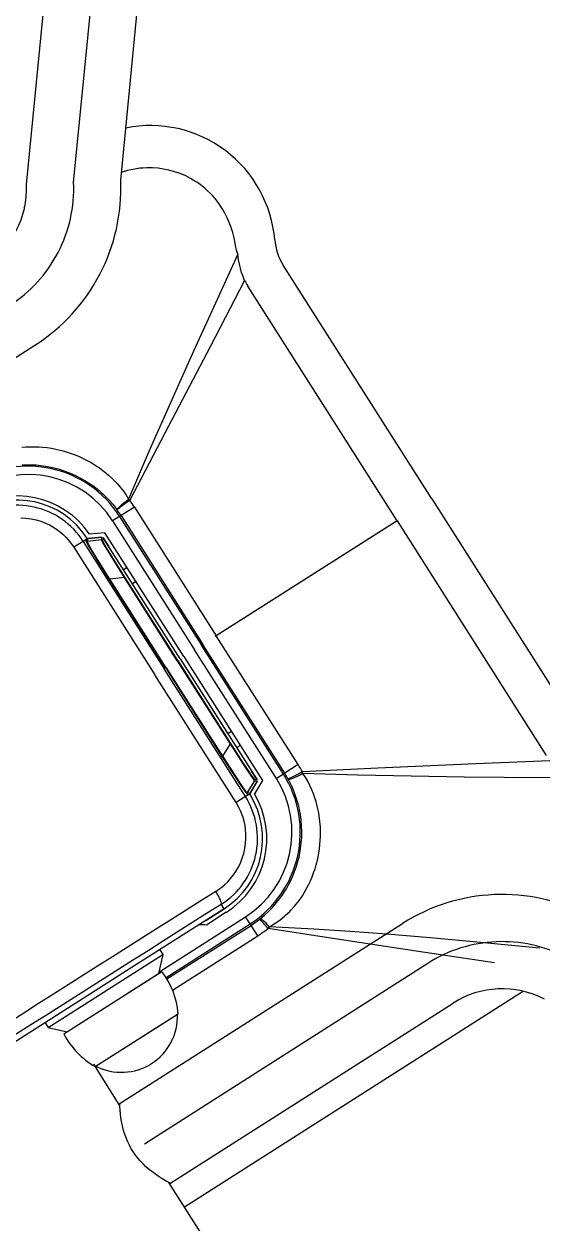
# Model space of a CAD drawing. Header units: millimetres. Extents: x 1145859089 to 1147511753, y -1047484727 to -1047247487.
# Drawn here: x 1146989232.4 to 1146989419.3, y -1047438780.4 to -1047438348 of the extents above; entities that cross this region are included whole.
import ezdxf
from ezdxf.xclip import XClip

# ---------------------------------------------------------------- set-up
doc = ezdxf.new("R2010")
doc.units = ezdxf.units.MM
doc.header["$LTSCALE"] = 100
doc.header["$MEASUREMENT"] = 0
doc.header["$XCLIPFRAME"] = 2
doc.linetypes.add('단지배치도$0$CENTER', pattern=[31, 30, -0.5, 0, -0.5])
doc.layers.get('0').update_dxf_attribs({"linetype": 'CONTINUOUS'})
doc.layers.add('XREF', color=135, linetype='CONTINUOUS')
doc.layers.add('단지배치도$0$W240910', color=135, linetype='CONTINUOUS')

# ---------------------------------------------------------------- blocks, each defined once
blk = doc.blocks.new('단지배치도$0$zw$9902')
at = {"layer": '단지배치도$0$W240910', "linetype": 'ByBlock', "ltscale": 20}
for p, q in [((59494.12, -67036.45), (59505.76, -66917.61)), ((59528.08, -67034.99), (59539.73, -66916.15)), ((59533.19, -67030.92), (59531.87, -67031.17)), ((59535.03, -67030.66), (59533.19, -67030.92)), ((59536.07, -67030.57), (59535.03, -67030.66)), ((59537.62, -67030.5), (59536.07, -67030.57)), ((59539.59, -67030.51), (59537.62, -67030.5)), ((59541.56, -67030.65), (59539.59, -67030.51)), ((59543.51, -67030.92), (59541.56, -67030.65)), ((59545.44, -67031.31), (59543.51, -67030.92)), ((59528.64, -67032.02), (59528.37, -67032.11)), ((59530.56, -67031.47), (59528.64, -67032.02)), ((59531.87, -67031.17), (59530.56, -67031.47)), ((59547.52, -67031.88), (59545.44, -67031.31)), ((59549.55, -67032.58), (59547.52, -67031.88)), ((59551.53, -67033.43), (59549.55, -67032.58)), ((59553.27, -67034.32), (59551.53, -67033.43)), ((59554.27, -67034.9), (59553.27, -67034.32)), ((59555.48, -67035.66), (59554.27, -67034.9)), ((59556.23, -67036.18), (59555.48, -67035.66)), ((59557.33, -67037), (59556.23, -67036.18)), ((59558.4, -67037.86), (59557.33, -67037)), ((59559.32, -67038.68), (59558.4, -67037.86)), ((59560.56, -67039.89), (59559.32, -67038.68)), ((59561.38, -67040.76), (59560.56, -67039.89)), ((59562.57, -67042.17), (59561.38, -67040.76)), ((59563.68, -67043.65), (59562.57, -67042.17)), ((59564.7, -67045.18), (59563.68, -67043.65)), ((59565.65, -67046.8), (59564.7, -67045.18)), ((59566.5, -67048.47), (59565.65, -67046.8)), ((59567.25, -67050.19), (59566.5, -67048.47)), ((59567.92, -67051.98), (59567.25, -67050.19)), ((59568.49, -67053.83), (59567.92, -67051.98)), ((59568.95, -67055.69), (59568.49, -67053.83)), ((59569.32, -67057.59), (59568.95, -67055.69)), ((59569.47, -67058.45), (59569.32, -67057.59)), ((59569.89, -67060.19), (59569.47, -67058.45)), ((59570.35, -67061.61), (59569.89, -67060.19)), ((59570.35, -67061.61), (59560.3, -67083.48)), ((59570.62, -67063.7), (59570.35, -67061.61)), ((59571.02, -67065.71), (59570.62, -67063.7)), ((59640.24, -67149.71), (59586.69, -67065.54)), ((59571.25, -67066.66), (59571.02, -67065.71)), ((59571.69, -67068.18), (59571.25, -67066.66)), ((59572.19, -67069.66), (59571.69, -67068.18)), ((59572.76, -67071.09), (59572.19, -67069.66)), ((59572.76, -67071.09), (59560.46, -67094.75)), ((59627.75, -67157.66), (59573.93, -67073.08)), ((59560.3, -67083.48), (59554.35, -67096.58)), ((59394.91, -67159.42), (59497.11, -67094.4)), ((59560.46, -67094.75), (59544.03, -67126.09)), ((59554.35, -67096.58), (59546.51, -67114.09)), ((59546.51, -67114.09), (59538.76, -67131.67)), ((59544.03, -67126.09), (59531.32, -67150.21)), ((59492.39, -67131.17), (59493.9, -67131.05)), ((59493.9, -67131.05), (59495.42, -67130.98)), ((59495.42, -67130.98), (59496.94, -67130.98)), ((59496.94, -67130.98), (59498.5, -67131.03)), ((59498.5, -67131.03), (59500.05, -67131.14)), ((59500.05, -67131.14), (59501.6, -67131.31)), ((59501.6, -67131.31), (59503.15, -67131.54)), ((59503.15, -67131.54), (59505.22, -67131.94)), ((59505.22, -67131.94), (59507.28, -67132.45)), ((59507.28, -67132.45), (59508.78, -67132.89)), ((59508.78, -67132.89), (59510.25, -67133.38)), ((59510.25, -67133.38), (59511.71, -67133.93)), ((59511.71, -67133.93), (59513.13, -67134.52)), ((59513.13, -67134.52), (59514.56, -67135.19)), ((59538.76, -67131.67), (59530.93, -67149.83)), ((59492.55, -67137.51), (59494.35, -67137.46)), ((59494.35, -67137.46), (59495.88, -67137.48)), ((59495.88, -67137.48), (59497.58, -67137.57)), ((59497.58, -67137.57), (59499.29, -67137.73)), ((59499.29, -67137.73), (59500.99, -67137.97)), ((59500.99, -67137.97), (59503.01, -67138.35)), ((59503.01, -67138.35), (59504.52, -67138.7)), ((59504.52, -67138.7), (59506.01, -67139.11)), ((59506.01, -67139.11), (59507.97, -67139.75)), ((59514.56, -67135.19), (59515.97, -67135.9)), ((59515.97, -67135.9), (59517.79, -67136.94)), ((59517.79, -67136.94), (59519.56, -67138.06)), ((59519.56, -67138.06), (59520.42, -67138.65)), ((59520.42, -67138.65), (59521.66, -67139.57)), ((59507.97, -67139.75), (59509.89, -67140.49)), ((59509.89, -67140.49), (59511.77, -67141.33)), ((59511.77, -67141.33), (59513.61, -67142.26)), ((59513.61, -67142.26), (59515.39, -67143.29)), ((59515.39, -67143.29), (59517.14, -67144.42)), ((59521.66, -67139.57), (59522.86, -67140.53)), ((59522.86, -67140.53), (59523.65, -67141.2)), ((59523.65, -67141.2), (59524.78, -67142.23)), ((59524.78, -67142.23), (59525.86, -67143.3)), ((59525.86, -67143.3), (59526.88, -67144.38)), ((59517.14, -67144.42), (59517.98, -67145.01)), ((59517.98, -67145.01), (59519.55, -67146.2)), ((59519.55, -67146.2), (59521.06, -67147.48)), ((59521.06, -67147.48), (59521.64, -67148)), ((59526.88, -67144.38), (59527.86, -67145.51)), ((59527.86, -67145.51), (59529.08, -67147.06)), ((59529.08, -67147.06), (59529.87, -67148.18)), ((59521.64, -67148), (59523.29, -67149.61)), ((59523.29, -67149.61), (59524, -67150.36)), ((59524, -67150.36), (59525.19, -67151.72)), ((59525.19, -67151.72), (59526.68, -67153.61)), ((59531.32, -67150.21), (59528.66, -67152.24)), ((59529.87, -67148.18), (59530.93, -67149.83)), ((59530.93, -67149.83), (59531.32, -67150.21)), ((59640.24, -67149.71), (59693.8, -67233.89)), ((59527.7, -67156.13), (59525.17, -67157.73)), ((59526.68, -67153.61), (59526.82, -67153.8)), ((59526.84, -67153.77), (59526.82, -67153.8)), ((59526.93, -67153.66), (59526.84, -67153.77)), ((59527.62, -67153.06), (59526.93, -67153.66)), ((59528.66, -67152.24), (59527.62, -67153.06)), ((59528.19, -67155.81), (59527.7, -67156.13)), ((59527.7, -67156.13), (59557.22, -67202.53)), ((59533.04, -67152.73), (59528.19, -67155.81)), ((59528.19, -67155.81), (59557.71, -67202.22)), ((59533.04, -67152.73), (59562.56, -67199.13)), ((59492.08, -67156.59), (59493.92, -67156.69)), ((59493.92, -67156.69), (59495.74, -67156.93)), ((59495.74, -67156.93), (59497.53, -67157.32)), ((59497.53, -67157.32), (59499.29, -67157.85)), ((59499.29, -67157.85), (59501, -67158.52)), ((59501, -67158.52), (59502.41, -67159.19)), ((59502.41, -67159.19), (59503.78, -67159.96)), ((59503.78, -67159.96), (59505.09, -67160.82)), ((59525.17, -67157.73), (59554.69, -67204.14)), ((59627.39, -67157.89), (59562.2, -67199.36)), ((59627.39, -67157.89), (59562.2, -67199.36)), ((59627.39, -67157.89), (59562.2, -67199.36)), ((59627.39, -67157.89), (59562.2, -67199.36)), ((59627.75, -67157.66), (59562.56, -67199.13)), ((59627.75, -67157.66), (59562.56, -67199.13)), ((59627.75, -67157.66), (59562.56, -67199.13)), ((59627.75, -67157.66), (59562.56, -67199.13)), ((59627.75, -67157.66), (59681.56, -67242.25)), ((59505.09, -67160.82), (59506.34, -67161.77)), ((59506.34, -67161.77), (59507.32, -67162.62)), ((59507.32, -67162.62), (59508.26, -67163.53)), ((59508.26, -67163.53), (59509.14, -67164.49)), ((59509.14, -67164.49), (59510.13, -67165.7)), ((59514.53, -67165.1), (59511.18, -67167.22)), ((59515.81, -67164.28), (59514.53, -67165.1)), ((59514.53, -67165.1), (59543.78, -67211.08)), ((59515.66, -67164.94), (59515.81, -67164.28)), ((59515.66, -67164.97), (59515.66, -67164.94)), ((59515.71, -67165.11), (59515.66, -67164.97)), ((59515.87, -67165.46), (59515.71, -67165.11)), ((59515.81, -67164.28), (59515.9, -67163.86)), ((59516.14, -67165.17), (59516.28, -67164.51)), ((59521.11, -67164.54), (59516.14, -67165.17)), ((59516.28, -67164.51), (59516.37, -67164.08)), ((59521.32, -67163.57), (59516.37, -67164.08)), ((59516.37, -67164.09), (59521.32, -67163.58)), ((59522.4, -67161.96), (59516.82, -67162.53)), ((59521.11, -67164.54), (59521.32, -67163.57)), ((59521.12, -67164.59), (59521.11, -67164.54)), ((59521.22, -67164.79), (59521.12, -67164.59)), ((59521.62, -67165.48), (59521.22, -67164.79)), ((59521.58, -67164.77), (59521.8, -67163.8)), ((59521.58, -67164.8), (59521.58, -67164.77)), ((59521.6, -67164.87), (59521.58, -67164.8)), ((59521.83, -67165.37), (59521.6, -67164.87)), ((59521.79, -67163.81), (59523.77, -67166.92)), ((59549.54, -67207.42), (59521.8, -67163.8)), ((59550.81, -67206.61), (59522.4, -67161.96)), ((59510.13, -67165.7), (59511.18, -67167.22)), ((59511.18, -67167.22), (59540.44, -67213.21)), ((59516.52, -67166.64), (59515.87, -67165.46)), ((59516.13, -67165.2), (59516.14, -67165.17)), ((59516.14, -67165.3), (59516.13, -67165.2)), ((59516.19, -67165.44), (59516.14, -67165.3)), ((59516.36, -67165.85), (59516.19, -67165.44)), ((59516.62, -67166.36), (59516.36, -67165.85)), ((59517.25, -67167.89), (59516.52, -67166.64)), ((59517.35, -67167.7), (59516.62, -67166.36)), ((59520.12, -67172.61), (59517.25, -67167.89)), ((59518.02, -67168.85), (59517.35, -67167.7)), ((59520.29, -67172.58), (59518.02, -67168.85)), ((59523.76, -67169.04), (59521.62, -67165.48)), ((59522.51, -67166.6), (59521.83, -67165.37)), ((59522.99, -67167.41), (59522.51, -67166.6)), ((59524.94, -67170.64), (59522.99, -67167.41)), ((59529.41, -67178.11), (59523.76, -67169.04)), ((59524.05, -67178.85), (59520.12, -67172.61)), ((59524.2, -67178.76), (59520.29, -67172.58)), ((59529.56, -67178.01), (59524.94, -67170.64)), ((59529.41, -67178.11), (59524.2, -67178.76)), ((59530.41, -67174.55), (59529.14, -67175.36)), ((59529.41, -67178.11), (59529.56, -67178.01)), ((59548.48, -67208.09), (59529.41, -67178.11)), ((59548.63, -67208), (59529.56, -67178.01)), ((59524.05, -67178.85), (59524.2, -67178.76)), ((59544.33, -67210.73), (59524.05, -67178.85)), ((59544.48, -67210.64), (59524.2, -67178.76)), ((59533.63, -67179.61), (59532.36, -67180.42)), ((59592.08, -67245.54), (59562.56, -67199.13)), ((59586.74, -67248.94), (59557.22, -67202.53)), ((59587.24, -67248.62), (59557.71, -67202.22)), ((59548.48, -67208.09), (59567.56, -67238.08)), ((59548.63, -67207.99), (59567.71, -67237.98)), ((59549.54, -67207.42), (59577.29, -67251.03)), ((59550.81, -67206.61), (59579.22, -67251.27)), ((59584.21, -67250.54), (59554.69, -67204.14)), ((59573.04, -67257.06), (59543.78, -67211.08)), ((59544.33, -67210.73), (59564.61, -67242.61)), ((59544.48, -67210.64), (59564.76, -67242.52)), ((59569.69, -67259.19), (59540.44, -67213.21)), ((59567.98, -67233.61), (59566.71, -67234.42)), ((59567.56, -67238.08), (59564.76, -67242.52)), ((59567.56, -67238.08), (59567.71, -67237.98)), ((59567.56, -67238.08), (59573.38, -67247.03)), ((59567.71, -67237.98), (59572.42, -67245.28)), ((59564.61, -67242.61), (59564.76, -67242.52)), ((59564.61, -67242.61), (59568.6, -67248.81)), ((59564.76, -67242.52), (59568.7, -67248.67)), ((59571.2, -67238.67), (59569.93, -67239.48)), ((59572.42, -67245.28), (59574.52, -67248.42)), ((59573.38, -67247.03), (59575.69, -67250.48)), ((59592.08, -67245.54), (59587.24, -67248.62)), ((59620.87, -67246.87), (59593.64, -67248.16)), ((59656.22, -67245.27), (59620.87, -67246.87)), ((59682.86, -67244.15), (59656.22, -67245.27)), ((59568.6, -67248.81), (59571.66, -67253.42)), ((59568.7, -67248.67), (59571.12, -67252.31)), ((59576.32, -67251.34), (59573.66, -67255.58)), ((59574.52, -67248.42), (59575.06, -67249.2)), ((59574.73, -67255.82), (59577.29, -67251.56)), ((59577.29, -67251.55), (59574.74, -67255.82)), ((59575.06, -67249.2), (59575.88, -67250.33)), ((59577.28, -67251.03), (59575.3, -67247.91)), ((59575.69, -67250.48), (59576.15, -67251.13)), ((59575.88, -67250.33), (59576.24, -67250.76)), ((59576.15, -67251.13), (59576.29, -67251.3)), ((59576.24, -67250.76), (59576.3, -67250.8)), ((59576.29, -67251.3), (59576.32, -67251.34)), ((59576.3, -67250.8), (59576.32, -67250.81)), ((59576.32, -67250.81), (59577.29, -67251.03)), ((59576.32, -67251.34), (59577.29, -67251.55)), ((59579.22, -67251.27), (59576.33, -67256.07)), ((59586.74, -67248.94), (59584.21, -67250.54)), ((59587.24, -67248.62), (59586.74, -67248.94)), ((59588.52, -67250.71), (59588.48, -67250.72)), ((59588.59, -67250.92), (59588.48, -67250.72)), ((59588.65, -67250.67), (59588.52, -67250.71)), ((59589.67, -67253.07), (59588.59, -67250.92)), ((59589.48, -67250.3), (59588.65, -67250.67)), ((59590.67, -67249.71), (59589.48, -67250.3)), ((59593.64, -67248.16), (59590.67, -67249.71)), ((59593.81, -67248.68), (59593.64, -67248.16)), ((59613.58, -67249.28), (59593.81, -67248.68)), ((59594.86, -67250.34), (59593.81, -67248.68)), ((59595.54, -67251.53), (59594.86, -67250.34)), ((59596.43, -67253.29), (59595.54, -67251.53)), ((59632.79, -67249.71), (59613.58, -67249.28)), ((59651.97, -67250.02), (59632.79, -67249.71)), ((59666.36, -67250.19), (59651.97, -67250.02)), ((59690.42, -67250.35), (59666.36, -67250.19)), ((59571.12, -67252.31), (59571.88, -67253.4)), ((59571.66, -67253.42), (59572.48, -67254.6)), ((59571.88, -67253.4), (59572.77, -67254.63)), ((59572.48, -67254.6), (59573.28, -67255.69)), ((59572.77, -67254.63), (59573.13, -67255.09)), ((59573.13, -67255.09), (59573.43, -67255.42)), ((59573.28, -67255.69), (59573.52, -67255.99)), ((59573.43, -67255.42), (59573.54, -67255.52)), ((59573.54, -67255.52), (59573.62, -67255.57)), ((59573.62, -67255.57), (59573.66, -67255.58)), ((59573.66, -67255.58), (59574.31, -67255.72)), ((59574.31, -67255.72), (59574.74, -67255.82)), ((59590.4, -67254.73), (59589.67, -67253.07)), ((59590.78, -67255.69), (59590.4, -67254.73)), ((59591.54, -67257.87), (59590.78, -67255.69)), ((59597.03, -67254.65), (59596.43, -67253.29)), ((59597.59, -67256.04), (59597.03, -67254.65)), ((59573.04, -67257.06), (59569.69, -67259.19)), ((59570.62, -67260.79), (59569.69, -67259.19)), ((59574.32, -67256.25), (59573.04, -67257.06)), ((59573.52, -67255.99), (59573.63, -67256.09)), ((59573.63, -67256.09), (59573.66, -67256.1)), ((59573.66, -67256.1), (59574.32, -67256.25)), ((59574.32, -67256.25), (59574.74, -67256.34)), ((59591.76, -67258.61), (59591.54, -67257.87)), ((59592.28, -67260.52), (59591.76, -67258.61)), ((59598.09, -67257.47), (59597.59, -67256.04)), ((59598.55, -67258.93), (59598.09, -67257.47)), ((59598.82, -67259.93), (59598.55, -67258.93)), ((59599.18, -67261.42), (59598.82, -67259.93)), ((59571.3, -67262.2), (59570.62, -67260.79)), ((59571.8, -67263.41), (59571.3, -67262.2)), ((59572.22, -67264.64), (59571.8, -67263.41)), ((59592.69, -67262.46), (59592.28, -67260.52)), ((59592.87, -67263.46), (59592.69, -67262.46)), ((59593.16, -67265.52), (59592.87, -67263.46)), ((59599.49, -67262.94), (59599.18, -67261.42)), ((59599.66, -67263.96), (59599.49, -67262.94)), ((59599.93, -67266.04), (59599.66, -67263.96)), ((59572.58, -67265.89), (59572.22, -67264.64)), ((59572.91, -67267.43), (59572.58, -67265.89)), ((59573.13, -67268.98), (59572.91, -67267.43)), ((59593.33, -67267.57), (59593.16, -67265.52)), ((59593.4, -67269.63), (59593.33, -67267.57)), ((59600.09, -67268.13), (59599.93, -67266.04)), ((59600.14, -67269.71), (59600.09, -67268.13)), ((59573.25, -67270.54), (59573.13, -67268.98)), ((59573.14, -67273.94), (59573.26, -67272.11)), ((59573.26, -67272.11), (59573.25, -67270.54)), ((59593.21, -67273.75), (59593.36, -67271.69)), ((59593.36, -67271.69), (59593.4, -67269.63)), ((59599.95, -67274.38), (59600.07, -67272.83)), ((59600.07, -67272.83), (59600.14, -67271.28)), ((59600.14, -67271.28), (59600.14, -67269.71)), ((59571.92, -67279.3), (59572.47, -67277.54)), ((59572.47, -67277.54), (59572.88, -67275.75)), ((59572.88, -67275.75), (59573.14, -67273.94)), ((59592.39, -67278.83), (59592.7, -67277.32)), ((59592.7, -67277.32), (59592.96, -67275.79)), ((59592.96, -67275.79), (59593.21, -67273.75)), ((59599.12, -67279.54), (59599.54, -67277.46)), ((59599.54, -67277.46), (59599.77, -67275.92)), ((59599.77, -67275.92), (59599.95, -67274.38)), ((59570.41, -67282.65), (59571.23, -67281)), ((59571.23, -67281), (59571.92, -67279.3)), ((59591.37, -67282.47), (59591.87, -67280.83)), ((59591.87, -67280.83), (59592.39, -67278.83)), ((59598.16, -67283.09), (59598.61, -67281.59)), ((59598.61, -67281.59), (59599.12, -67279.54)), ((59567.73, -67286.55), (59568.71, -67285.31)), ((59568.71, -67285.31), (59569.61, -67284.01)), ((59569.61, -67284.01), (59570.41, -67282.65)), ((59589.52, -67287.05), (59590.15, -67285.66)), ((59590.15, -67285.66), (59590.79, -67284.08)), ((59590.79, -67284.08), (59591.37, -67282.47)), ((59596.49, -67287.45), (59597.1, -67286.02)), ((59597.1, -67286.02), (59597.66, -67284.57)), ((59597.66, -67284.57), (59598.16, -67283.09)), ((59562.36, -67291.21), (59563.46, -67290.47)), ((59563.46, -67290.47), (59564.51, -67289.68)), ((59564.51, -67289.68), (59565.52, -67288.82)), ((59565.52, -67288.82), (59566.66, -67287.72)), ((59566.66, -67287.72), (59567.73, -67286.55)), ((59587.29, -67291.11), (59587.82, -67290.24)), ((59587.82, -67290.24), (59588.71, -67288.66)), ((59588.71, -67288.66), (59589.52, -67287.05)), ((59594.38, -67291.49), (59595.13, -67290.18)), ((59595.13, -67290.18), (59595.84, -67288.83)), ((59595.84, -67288.83), (59596.49, -67287.45)), ((59584.28, -67295.27), (59584.91, -67294.49)), ((59584.91, -67294.49), (59586.14, -67292.83)), ((59586.14, -67292.83), (59587.29, -67291.11)), ((59591.36, -67295.83), (59592.51, -67294.33)), ((59592.51, -67294.33), (59593.59, -67292.76)), ((59593.59, -67292.76), (59594.38, -67291.49)), ((59565.37, -67297.5), (59535.84, -67316.29)), ((59558.76, -67301.7), (59565.36, -67297.5)), ((59566.17, -67298.76), (59558.97, -67303.34)), ((59565.37, -67297.5), (59564.34, -67295.88)), ((59579.95, -67299.77), (59581.47, -67298.34)), ((59581.47, -67298.34), (59582.92, -67296.85)), ((59582.92, -67296.85), (59584.28, -67295.27)), ((59587.55, -67299.84), (59589.02, -67298.44)), ((59589.02, -67298.44), (59589.49, -67297.96)), ((59589.49, -67297.96), (59590.74, -67296.58)), ((59590.74, -67296.58), (59591.36, -67295.83)), ((59527.49, -67367.82), (59629.69, -67302.8)), ((59541.82, -67320.3), (59573.13, -67300.39)), ((59544.44, -67322.19), (59574.74, -67302.91)), ((59544.76, -67322.74), (59575.08, -67303.45)), ((59574.74, -67302.91), (59573.13, -67300.39)), ((59575.08, -67303.45), (59574.74, -67302.91)), ((59577.48, -67307.22), (59575.08, -67303.45)), ((59578.07, -67301.34), (59578.37, -67301.11)), ((59578.37, -67301.11), (59579.95, -67299.77)), ((59581.71, -67303.96), (59582.86, -67303.3)), ((59582.86, -67303.3), (59583.99, -67302.59)), ((59583.99, -67302.59), (59585.63, -67301.42)), ((59585.63, -67301.42), (59587.21, -67300.14)), ((59587.21, -67300.14), (59587.55, -67299.84)), ((59546.75, -67326.76), (59577.48, -67307.22)), ((59581.22, -67304.58), (59581.71, -67303.96)), ((59603.02, -67307.91), (59581.22, -67304.58)), ((59590.87, -67304.42), (59581.71, -67303.96)), ((59597.79, -67304.81), (59590.87, -67304.42)), ((59610.84, -67305.66), (59597.79, -67304.81)), ((59624.03, -67306.64), (59610.84, -67305.66)), ((59639.66, -67307.95), (59624.03, -67306.64)), ((59634.61, -67312.73), (59603.02, -67307.91)), ((59657.81, -67309.6), (59639.66, -67307.95)), ((59679.15, -67311.7), (59657.81, -67309.6)), ((59535.84, -67316.29), (59396.62, -67404.85)), ((59501.9, -67340.25), (59543.24, -67313.95)), ((59543.24, -67313.95), (59541.7, -67320.85)), ((59542.16, -67312.26), (59543.24, -67313.95)), ((59662.94, -67316.97), (59634.61, -67312.73)), ((59507.53, -67342.59), (59542.97, -67320.04)), ((59531.16, -67327.56), (59541.7, -67320.85)), ((59673, -67327.39), (59551.07, -67404.97)), ((59545.74, -67396.51), (59647.94, -67331.49)), ((59518.86, -67354.34), (59548.82, -67335.29)), ((59518.86, -67354.34), (59548.55, -67335.46)), ((59500.82, -67338.56), (59501.9, -67340.25)), ((59501.9, -67340.25), (59508.8, -67341.78)), ((59527.7, -67368.23), (59518.33, -67353.5)), ((59527.83, -67369.88), (59527.66, -67367.71)), ((59527.66, -67367.71), (59527.69, -67368.22)), ((59528.01, -67371.52), (59527.83, -67369.88)), ((59528.29, -67373.48), (59528.01, -67371.52)), ((59528.72, -67375.65), (59528.29, -67373.48)), ((59529.01, -67376.84), (59528.72, -67375.65)), ((59529.35, -67378.04), (59529.01, -67376.84)), ((59529.87, -67379.62), (59529.35, -67378.04)), ((59530.49, -67381.17), (59529.87, -67379.62)), ((59531.2, -67382.69), (59530.49, -67381.17)), ((59531.78, -67383.78), (59531.2, -67382.69)), ((59532.42, -67384.83), (59531.78, -67383.78)), ((59533.12, -67385.87), (59532.42, -67384.83)), ((59533.86, -67386.87), (59533.12, -67385.87)), ((59534.97, -67388.19), (59533.86, -67386.87)), ((59536.15, -67389.43), (59534.97, -67388.19)), ((59537.06, -67390.3), (59536.15, -67389.43)), ((59538, -67391.13), (59537.06, -67390.3)), ((59539.76, -67392.53), (59538, -67391.13)), ((59541.56, -67393.79), (59539.76, -67392.53)), ((59542.66, -67394.51), (59541.56, -67393.79)), ((59544.52, -67395.62), (59542.66, -67394.51)), ((59545.91, -67396.4), (59544.52, -67395.62)), ((59556.97, -67414.25), (59545.46, -67396.15)), ((59545.46, -67396.15), (59545.91, -67396.4))]:
    blk.add_line(p, q, dxfattribs=at)
at = {"layer": '단지배치도$0$W240910', "linetype": '단지배치도$0$CENTER', "ltscale": 20}
for p, q in [((59511.1, -67035.72), (59522.75, -66916.88)), ((59536.61, -67382.16), (59638.82, -67317.14))]:
    blk.add_line(p, q, dxfattribs=at)
at = {"layer": '단지배치도$0$W240910'}
for radius in [11431.38, 11931.38]:
    blk.add_arc((57394.29, -57699.4), radius, 251.62775, 321.418131, dxfattribs=at)
at = {"layer": '단지배치도$0$W240910', "linetype": 'ByBlock', "ltscale": 20}
for centre, radius, start, end in [((59538.8, -67060.26), 45, 4.8054, 101.3661), ((59461.15, -67037.87), 67, 302.4639, 2.4639), ((59461.15, -67037.87), 33, 302.4639, 2.4639), ((59482.47, -67027.91), 19.96, 302.4636, 303.3907), ((59603.53, -67054.82), 19.96, 184.8051, 212.4641), ((59602.69, -67054.78), 34.09, 208.5888, 212.464), ((59494.71, -67177.11), 39.1, 32.4639, 122.4639), ((59494.71, -67177.11), 36.1, 32.4639, 122.4639), ((59490.76, -67180.22), 31.5, 34.163, 122.4639), ((59490.76, -67180.22), 30, 33.0468, 122.4639), ((59490.84, -67180.18), 28.09, 32.4758, 122.6439), ((59492.15, -67178.74), 48.46, 32.464, 36.0722), ((59495.73, -67176.46), 38.47, 32.4639, 36.0947), ((59516.32, -67163.59), 0.5, 213.0657, 275.8725), ((59521.37, -67164.07), 0.5, 32.4639, 95.8988), ((59521.37, -67164.07), 0.499, 32.3773, 95.9765), ((59551.2, -67271.55), 48.46, 28.8555, 32.4637), ((59553.75, -67269.92), 36.1, 302.4639, 32.4639), ((59553.75, -67269.92), 39.1, 302.4639, 32.4639), ((59576.86, -67251.3), 0.5, 329.0289, 32.4639), ((59576.87, -67251.3), 0.499, 328.9513, 32.5504), ((59554.77, -67269.27), 38.47, 28.8331, 32.4639), ((59575.16, -67256.08), 0.5, 149.0552, 211.8621), ((59549.34, -67272.13), 28.09, 302.2838, 32.452), ((59549.26, -67272.19), 30, 302.4639, 31.8809), ((59549.26, -67272.19), 31.5, 302.4639, 30.7647), ((74884.07, -91562.84), 28703.08, 122.262583, 122.665168), ((59665.65, -67359.33), 67, 62.4639, 122.4639), ((74631.14, -91165.26), 28226.86, 122.260889, 122.666855), ((59557.54, -67313.14), 9.9, 81.7033, 97.8278), ((59554.67, -67271.37), 38.03, 302.4639, 307.9856), ((59551.75, -67266.77), 47.94, 302.4608, 307.941), ((59518.94, -67338), 30, 5.1919, 36.7719), ((59665.65, -67359.33), 33, 62.4639, 122.4639), ((59683.72, -67344.23), 19.96, 121.537, 122.4641), ((59528.36, -67336.21), 20.2, 302.4639, 2.1304), ((59533.98, -67328.43), 30, 208.1559, 239.7359), ((59528.36, -67336.21), 20.2, 242.7975, 302.4639)]:
    blk.add_arc(centre, radius, start, end, dxfattribs=at)
at = {"layer": '단지배치도$0$W240910', "linetype": '단지배치도$0$CENTER', "ltscale": 20}
for centre, start, end in [((59461.15, -67037.87), 302.4639, 2.4639), ((59665.65, -67359.33), 62.4639, 122.4639)]:
    blk.add_arc(centre, 50, start, end, dxfattribs=at)
at = {"layer": '단지배치도$0$W240910', "linetype": 'ByBlock', "ltscale": 20, "extrusion": (0, 0, -1)}
for centre, major_axis, ratio, start_param, end_param in [((59534.73, -67147.7), (8.04, 5.95), 0.060176, 3.194048, 4.26529), ((59516.08, -67164.67), (-0.488, 0.108), 0.999562, 4.39077, 5.497568), ((59521.16, -67165.04), (-0.488, 0.108), 0.999562, 1.249177, 2.355975)]:
    blk.add_ellipse(centre, major_axis=major_axis, ratio=ratio, start_param=start_param, end_param=end_param, dxfattribs=at)
at = {"layer": '단지배치도$0$W240910', "linetype": 'ByBlock', "ltscale": 20}
for centre, major_axis, ratio, start_param, end_param in [((59575.9, -67251.08), (-0.109, -0.488), 0.999562, 1.249177, 2.355975), ((59597.36, -67246.14), (8.79, 4.76), 0.060176, 3.194048, 4.26529), ((59574.08, -67255.84), (-0.109, -0.488), 0.999562, 4.39077, 5.497568), ((59561.65, -67291.66), (2.67, -4.23), 0.168068, 0.021249, 1.571427), ((59584.19, -67309.23), (6.15, -7.89), 0.063046, 2.152691, 3.089128), ((59584.55, -67308.94), (6.24, -7.81), 0.1077, 2.174088, 3.088926)]:
    blk.add_ellipse(centre, major_axis=major_axis, ratio=ratio, start_param=start_param, end_param=end_param, dxfattribs=at)
blk = doc.blocks.new('단지배치도')
blk.add_blockref('단지배치도$0$zw$9902', (141034.19, 142437.16))

msp = doc.modelspace()

# ---------------------------------------------------------------- block references
at = {"layer": 'XREF'}
ref = msp.add_blockref('단지배치도', (1146788705.034274, -1047513806.462535), dxfattribs=at)
XClip(ref).set_block_clipping_path([(72982.4064819524, 34919.7593965302), (360382.4067475507, 255319.7593436702)])

doc.saveas('drawing.dxf')
